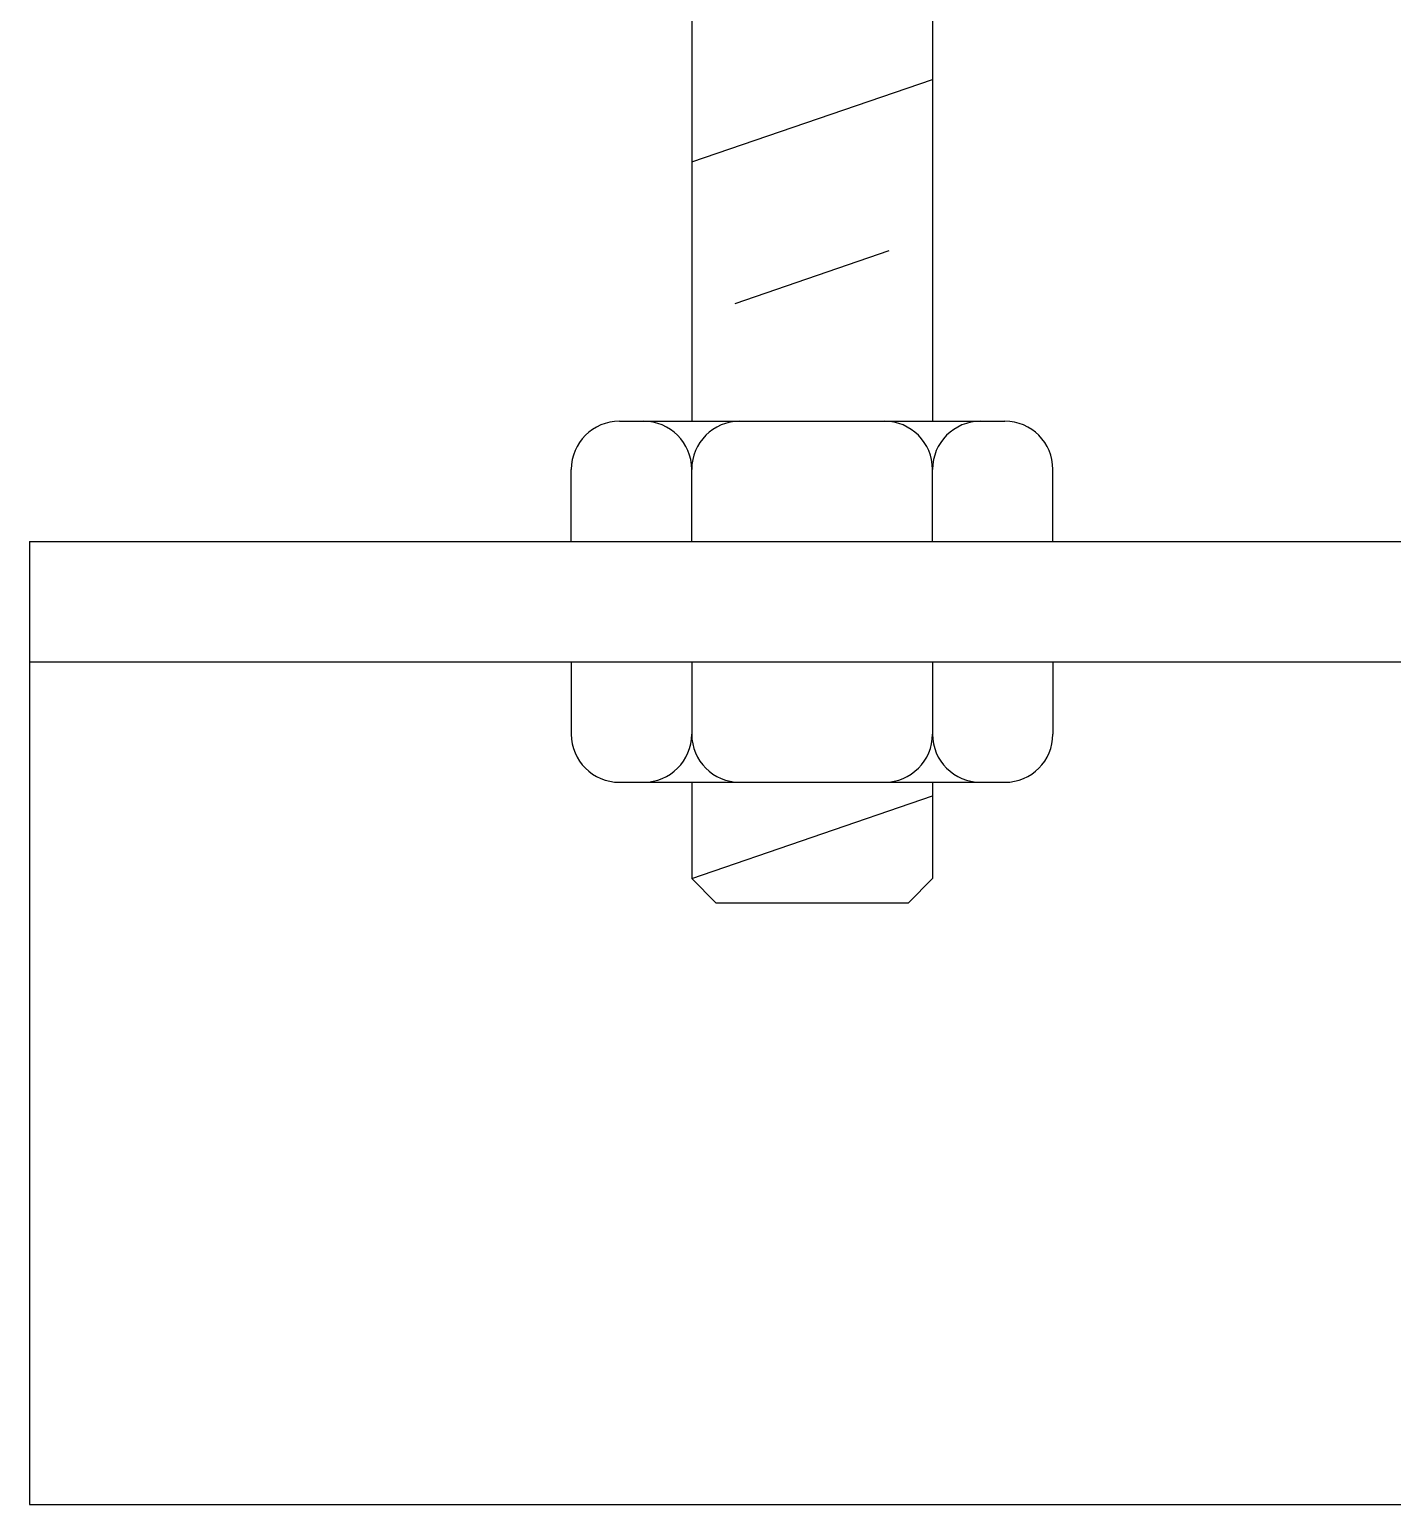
# Model space of a CAD drawing. Header units: millimetres. Extents: x -95178 to 274693, y -2232 to 263302.
# Drawn here: x 121342.5 to 121795.3, y 211712.8 to 212203 of the extents above; entities that cross this region are included whole.
import ezdxf

# ---------------------------------------------------------------- set-up
doc = ezdxf.new("R2010")
doc.units = ezdxf.units.MM

msp = doc.modelspace()

# ---------------------------------------------------------------- linework, layer by layer
at = {"color": 31}
for p, q in [((121562.474, 219266.111, 0), (121562.474, 212072.819, 0)), ((121642.474, 219266.111, 0), (121642.474, 212072.819, 0)), ((121538.474, 212072.819, 0), (121666.474, 212072.819, 0)), ((121578.474, 212072.819, 0), (121626.474, 212072.819, 0)), ((121522.474, 212032.819, 0), (121522.474, 212056.819, 0)), ((121562.474, 212032.819, 0), (121562.474, 212056.819, 0)), ((121642.474, 212032.819, 0), (121642.474, 212056.819, 0)), ((121682.474, 212032.819, 0), (121682.474, 212056.819, 0)), ((121342.474, 212032.819, 0), (129502.474, 212032.819, 0)), ((121342.474, 212032.819, 0), (121342.474, 211712.819, 0)), ((121342.474, 211992.819, 0), (129502.474, 211992.819, 0)), ((121522.474, 211992.819, 0), (121522.474, 211968.819, 0)), ((121562.474, 211992.819, 0), (121562.474, 211968.819, 0)), ((121642.474, 211992.819, 0), (121642.474, 211968.819, 0)), ((121682.474, 211992.819, 0), (121682.474, 211968.819, 0)), ((121538.474, 211952.819, 0), (121666.474, 211952.819, 0)), ((121562.474, 211952.819, 0), (121562.474, 211920.819, 0)), ((121578.474, 211952.819, 0), (121626.474, 211952.819, 0)), ((121642.474, 211952.819, 0), (121642.474, 211920.819, 0)), ((121562.474, 211920.819, 0), (121642.474, 211948.276, 0)), ((121562.474, 211920.819, 0), (121570.474, 211912.819, 0)), ((121642.474, 211920.819, 0), (121634.474, 211912.819, 0)), ((121570.474, 211912.819, 0), (121634.474, 211912.819, 0)), ((121342.474, 211712.819, 0), (129502.474, 211712.819, 0))]:
    msp.add_line(p, q, dxfattribs=at)
at = {"color": 9}
for p, q in [((121562.474, 212158.966, 0), (121642.474, 212186.423, 0)), ((121576.874, 212111.961, 0), (121628.074, 212129.533, 0))]:
    msp.add_line(p, q, dxfattribs=at)
at = {"color": 31}
for centre, start, end in [((121538.474, 212056.819, 0), 90, 180), ((121546.474, 212056.819, 0), 0, 90), ((121578.474, 212056.819, 0), 90, 180), ((121626.474, 212056.819, 0), 0, 90), ((121658.474, 212056.819, 0), 90, 180), ((121666.474, 212056.819, 0), 0, 90), ((121538.474, 211968.819, 0), 180, 270), ((121546.474, 211968.819, 0), 270, 0), ((121578.474, 211968.819, 0), 180, 270), ((121626.474, 211968.819, 0), 270, 0), ((121658.474, 211968.819, 0), 180, 270), ((121666.474, 211968.819, 0), 270, 0)]:
    msp.add_arc(centre, 16, start, end, dxfattribs=at)

doc.saveas('drawing.dxf')
